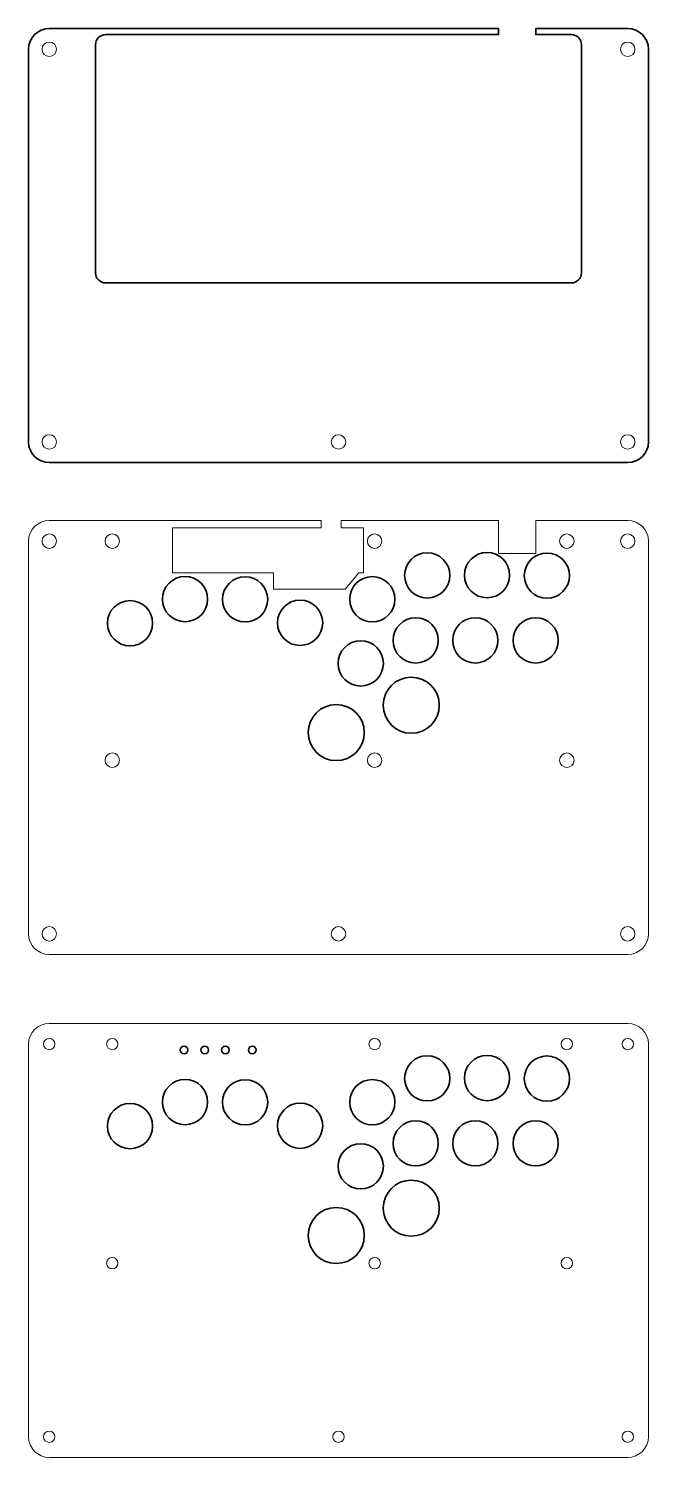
# Model space of a CAD drawing. Header units: millimetres. Extents: x 241 to 541, y -1009 to 202.
# Drawn here: x 241 to 541, y -1009 to -318 of the extents above; entities that cross this region are included whole.
import ezdxf

# ---------------------------------------------------------------- set-up
doc = ezdxf.new("R2010")
doc.units = ezdxf.units.MM
doc.header["$MEASUREMENT"] = 0
doc.layers.add('Layer 1', color=7, linetype='Continuous')

msp = doc.modelspace()

# ---------------------------------------------------------------- linework, layer by layer
at = {"layer": 'Layer 1', "color": 250, "lineweight": 35}
msp.add_open_spline([(486.3913, -317.6885), (486.3913, -317.6885), (486.3913, -320.5923), (486.3913, -320.5923), (491.8777, -320.5923), (497.6371, -320.5923), (503.5001, -320.5923), (504.8262, -320.5923), (506.098, -321.1192), (507.0356, -322.0568), (507.9732, -322.9944), (508.5001, -324.2662), (508.5001, -325.5923), (508.5001, -325.5923), (508.5001, -435.7923), (508.5001, -435.7923), (508.5001, -437.1184), (507.9732, -438.3902), (507.0356, -439.3278), (506.098, -440.2654), (504.8262, -440.7923), (503.5001, -440.7923), (503.5001, -440.7923), (278.2978, -440.7923), (278.2978, -440.7923), (275.5364, -440.7923), (273.2978, -438.5537), (273.2978, -435.7923), (273.2978, -435.7923), (273.2978, -325.5923), (273.2978, -325.5923), (273.2978, -324.2662), (273.8247, -322.9944), (274.7623, -322.0568), (275.6999, -321.1192), (276.9717, -320.5923), (278.2978, -320.5923), (345.1275, -320.5923), (410.5505, -320.5923), (468.3913, -320.5923), (468.3913, -320.5923), (468.3913, -317.6885), (468.3913, -317.6885), (468.3913, -317.6885), (250.8989, -317.6885), (250.8989, -317.6885), (245.3989, -317.6885), (240.899, -322.1884), (240.899, -327.6885), (240.899, -327.6885), (240.899, -517.6884), (240.899, -517.6884), (240.899, -523.1885), (245.3989, -527.6885), (250.8989, -527.6885), (250.8989, -527.6885), (530.899, -527.6885), (530.899, -527.6885), (536.399, -527.6885), (540.899, -523.1885), (540.899, -517.6884), (540.899, -517.6884), (540.899, -327.6885), (540.899, -327.6885), (540.899, -322.1885), (536.399, -317.6885), (530.899, -317.6885), (530.899, -317.6885), (486.3913, -317.6885), (486.3913, -317.6885)], degree=3, knots=[0, 0, 0, 0, 0.04347826, 0.04347826, 0.04347826, 0.08695652, 0.08695652, 0.08695652, 0.13043478, 0.13043478, 0.13043478, 0.17391304, 0.17391304, 0.17391304, 0.2173913, 0.2173913, 0.2173913, 0.26086957, 0.26086957, 0.26086957, 0.30434783, 0.30434783, 0.30434783, 0.34782609, 0.34782609, 0.34782609, 0.39130435, 0.39130435, 0.39130435, 0.43478261, 0.43478261, 0.43478261, 0.47826087, 0.47826087, 0.47826087, 0.52173913, 0.52173913, 0.52173913, 0.56521739, 0.56521739, 0.56521739, 0.60869565, 0.60869565, 0.60869565, 0.65217391, 0.65217391, 0.65217391, 0.69565217, 0.69565217, 0.69565217, 0.73913043, 0.73913043, 0.73913043, 0.7826087, 0.7826087, 0.7826087, 0.82608696, 0.82608696, 0.82608696, 0.86956522, 0.86956522, 0.86956522, 0.91304348, 0.91304348, 0.91304348, 0.95652174, 0.95652174, 0.95652174, 1, 1, 1, 1], dxfattribs=at)
at = {"layer": 'Layer 1', "lineweight": 9}
for points in [[(254.3999, -327.6924), (254.3999, -325.7594), (252.8329, -324.1924), (250.8999, -324.1924), (248.9669, -324.1924), (247.3999, -325.7594), (247.3999, -327.6924), (247.3999, -329.6254), (248.9669, -331.1924), (250.8999, -331.1924), (252.8329, -331.1924), (254.3999, -329.6254), (254.3999, -327.6924)], [(534.3979, -327.6885), (534.3979, -325.7555), (532.8309, -324.1885), (530.8979, -324.1885), (528.9649, -324.1885), (527.3979, -325.7555), (527.3979, -327.6885), (527.3979, -329.6215), (528.9649, -331.1885), (530.8979, -331.1885), (532.8309, -331.1885), (534.3979, -329.6215), (534.3979, -327.6885)], [(254.4, -517.6893), (254.4, -515.7563), (252.833, -514.1893), (250.9, -514.1893), (248.967, -514.1893), (247.4, -515.7563), (247.4, -517.6893), (247.4, -519.6223), (248.967, -521.1893), (250.9, -521.1893), (252.833, -521.1893), (254.4, -519.6223), (254.4, -517.6893)], [(394.3989, -517.6893), (394.3989, -515.7563), (392.8319, -514.1893), (390.8989, -514.1893), (388.9659, -514.1893), (387.3989, -515.7563), (387.3989, -517.6893), (387.3989, -519.6223), (388.9659, -521.1893), (390.8989, -521.1893), (392.8319, -521.1893), (394.3989, -519.6223), (394.3989, -517.6893)], [(534.398, -517.6893), (534.398, -515.7563), (532.831, -514.1893), (530.898, -514.1893), (528.965, -514.1893), (527.398, -515.7563), (527.398, -517.6893), (527.398, -519.6223), (528.965, -521.1893), (530.898, -521.1893), (532.831, -521.1893), (534.398, -519.6223), (534.398, -517.6893)], [(254.3999, -565.7002), (254.3999, -563.7672), (252.8329, -562.2002), (250.8999, -562.2002), (248.9669, -562.2002), (247.3999, -563.7672), (247.3999, -565.7002), (247.3999, -567.6332), (248.9669, -569.2002), (250.8999, -569.2002), (252.8329, -569.2002), (254.3999, -567.6332), (254.3999, -565.7002)], [(284.8989, -565.7002), (284.8989, -563.7672), (283.3319, -562.2002), (281.3989, -562.2002), (279.4659, -562.2002), (277.8989, -563.7672), (277.8989, -565.7002), (277.8989, -567.6332), (279.4659, -569.2002), (281.3989, -569.2002), (283.3319, -569.2002), (284.8989, -567.6332), (284.8989, -565.7002)], [(411.8989, -565.6963), (411.8989, -563.7633), (410.3319, -562.1963), (408.3989, -562.1963), (406.4659, -562.1963), (404.8989, -563.7633), (404.8989, -565.6963), (404.8989, -567.6293), (406.4659, -569.1963), (408.3989, -569.1963), (410.3319, -569.1963), (411.8989, -567.6293), (411.8989, -565.6963)], [(504.8989, -565.6963), (504.8989, -563.7633), (503.3319, -562.1963), (501.3989, -562.1963), (499.4659, -562.1963), (497.8989, -563.7633), (497.8989, -565.6963), (497.8989, -567.6293), (499.4659, -569.1963), (501.3989, -569.1963), (503.3319, -569.1963), (504.8989, -567.6293), (504.8989, -565.6963)], [(534.3979, -565.6963), (534.3979, -563.7633), (532.8309, -562.1963), (530.8979, -562.1963), (528.9649, -562.1963), (527.3979, -563.7633), (527.3979, -565.6963), (527.3979, -567.6293), (528.9649, -569.1963), (530.8979, -569.1963), (532.8309, -569.1963), (534.3979, -567.6293), (534.3979, -565.6963)], [(284.8989, -671.6963), (284.8989, -669.7633), (283.3319, -668.1963), (281.3989, -668.1963), (279.4659, -668.1963), (277.8989, -669.7633), (277.8989, -671.6963), (277.8989, -673.6293), (279.4659, -675.1963), (281.3989, -675.1963), (283.3319, -675.1963), (284.8989, -673.6293), (284.8989, -671.6963)], [(411.8989, -671.6963), (411.8989, -669.7633), (410.3319, -668.1963), (408.3989, -668.1963), (406.4659, -668.1963), (404.8989, -669.7633), (404.8989, -671.6963), (404.8989, -673.6293), (406.4659, -675.1963), (408.3989, -675.1963), (410.3319, -675.1963), (411.8989, -673.6293), (411.8989, -671.6963)], [(504.8989, -671.7002), (504.8989, -669.7672), (503.3319, -668.2002), (501.3989, -668.2002), (499.4659, -668.2002), (497.8989, -669.7672), (497.8989, -671.7002), (497.8989, -673.6332), (499.4659, -675.2002), (501.3989, -675.2002), (503.3319, -675.2002), (504.8989, -673.6332), (504.8989, -671.7002)], [(254.4, -755.6971), (254.4, -753.7641), (252.833, -752.1971), (250.9, -752.1971), (248.967, -752.1971), (247.4, -753.7641), (247.4, -755.6971), (247.4, -757.6301), (248.967, -759.1971), (250.9, -759.1971), (252.833, -759.1971), (254.4, -757.6301), (254.4, -755.6971)], [(394.3989, -755.6971), (394.3989, -753.7641), (392.8319, -752.1971), (390.8989, -752.1971), (388.9659, -752.1971), (387.3989, -753.7641), (387.3989, -755.6971), (387.3989, -757.6301), (388.9659, -759.1971), (390.8989, -759.1971), (392.8319, -759.1971), (394.3989, -757.6301), (394.3989, -755.6971)], [(534.398, -755.6971), (534.398, -753.7641), (532.831, -752.1971), (530.898, -752.1971), (528.965, -752.1971), (527.398, -753.7641), (527.398, -755.6971), (527.398, -757.6301), (528.965, -759.1971), (530.898, -759.1971), (532.831, -759.1971), (534.398, -757.6301), (534.398, -755.6971)], [(253.6499, -809.0519), (253.6499, -807.5331), (252.4187, -806.3019), (250.8999, -806.3019), (249.3811, -806.3019), (248.1499, -807.5331), (248.1499, -809.0519), (248.1499, -810.5707), (249.3811, -811.8019), (250.8999, -811.8019), (252.4187, -811.8019), (253.6499, -810.5707), (253.6499, -809.0519)], [(284.1489, -809.0519), (284.1489, -807.5331), (282.9177, -806.3019), (281.3989, -806.3019), (279.8801, -806.3019), (278.6489, -807.5331), (278.6489, -809.0519), (278.6489, -810.5707), (279.8801, -811.8019), (281.3989, -811.8019), (282.9177, -811.8019), (284.1489, -810.5707), (284.1489, -809.0519)], [(411.1489, -809.048), (411.1489, -807.5292), (409.9177, -806.298), (408.3989, -806.298), (406.8801, -806.298), (405.6489, -807.5292), (405.6489, -809.048), (405.6489, -810.5668), (406.8801, -811.798), (408.3989, -811.798), (409.9177, -811.798), (411.1489, -810.5668), (411.1489, -809.048)], [(504.1489, -809.048), (504.1489, -807.5292), (502.9177, -806.298), (501.3989, -806.298), (499.8801, -806.298), (498.6489, -807.5292), (498.6489, -809.048), (498.6489, -810.5668), (499.8801, -811.798), (501.3989, -811.798), (502.9177, -811.798), (504.1489, -810.5668), (504.1489, -809.048)], [(533.6479, -809.048), (533.6479, -807.5292), (532.4167, -806.298), (530.8979, -806.298), (529.3791, -806.298), (528.1479, -807.5292), (528.1479, -809.048), (528.1479, -810.5668), (529.3791, -811.798), (530.8979, -811.798), (532.4167, -811.798), (533.6479, -810.5668), (533.6479, -809.048)], [(284.1489, -915.048), (284.1489, -913.5292), (282.9177, -912.298), (281.3989, -912.298), (279.8801, -912.298), (278.6489, -913.5292), (278.6489, -915.048), (278.6489, -916.5668), (279.8801, -917.798), (281.3989, -917.798), (282.9177, -917.798), (284.1489, -916.5668), (284.1489, -915.048)], [(411.1489, -915.048), (411.1489, -913.5292), (409.9177, -912.298), (408.3989, -912.298), (406.8801, -912.298), (405.6489, -913.5292), (405.6489, -915.048), (405.6489, -916.5668), (406.8801, -917.798), (408.3989, -917.798), (409.9177, -917.798), (411.1489, -916.5668), (411.1489, -915.048)], [(504.1489, -915.0519), (504.1489, -913.5331), (502.9177, -912.3019), (501.3989, -912.3019), (499.8801, -912.3019), (498.6489, -913.5331), (498.6489, -915.0519), (498.6489, -916.5707), (499.8801, -917.8019), (501.3989, -917.8019), (502.9177, -917.8019), (504.1489, -916.5707), (504.1489, -915.0519)], [(253.65, -999.0488), (253.65, -997.53), (252.4188, -996.2988), (250.9, -996.2988), (249.3812, -996.2988), (248.15, -997.53), (248.15, -999.0488), (248.15, -1000.5676), (249.3812, -1001.7988), (250.9, -1001.7988), (252.4188, -1001.7988), (253.65, -1000.5676), (253.65, -999.0488)], [(393.6489, -999.0488), (393.6489, -997.53), (392.4177, -996.2988), (390.8989, -996.2988), (389.3801, -996.2988), (388.1489, -997.53), (388.1489, -999.0488), (388.1489, -1000.5676), (389.3801, -1001.7988), (390.8989, -1001.7988), (392.4177, -1001.7988), (393.6489, -1000.5676), (393.6489, -999.0488)], [(533.648, -999.0488), (533.648, -997.53), (532.4168, -996.2988), (530.898, -996.2988), (529.3792, -996.2988), (528.148, -997.53), (528.148, -999.0488), (528.148, -1000.5676), (529.3792, -1001.7988), (530.898, -1001.7988), (532.4168, -1001.7988), (533.648, -1000.5676), (533.648, -999.0488)]]:
    msp.add_open_spline(points, degree=3, knots=[0, 0, 0, 0, 0.25, 0.25, 0.25, 0.5, 0.5, 0.5, 0.75, 0.75, 0.75, 1, 1, 1, 1], dxfattribs=at)
at = {"layer": 'Layer 1', "color": 250, "lineweight": 18}
for points, knots in [([(486.3902, -571.6963), (486.3902, -571.6963), (486.3902, -555.6963), (486.3902, -555.6963), (486.3902, -555.6963), (530.899, -555.6963), (530.899, -555.6963), (536.399, -555.6963), (540.899, -560.1965), (540.899, -565.6963), (540.899, -565.6963), (540.899, -755.6962), (540.899, -755.6962), (540.899, -761.1963), (536.399, -765.6963), (530.899, -765.6963), (530.899, -765.6963), (250.8989, -765.6963), (250.8989, -765.6963), (245.3989, -765.6963), (240.899, -761.1963), (240.899, -755.6962), (240.899, -755.6962), (240.899, -565.6963), (240.899, -565.6963), (240.899, -560.1962), (245.3989, -555.6963), (250.8989, -555.6963), (250.8989, -555.6963), (382.5041, -555.6963), (382.5041, -555.6963), (382.5041, -555.6963), (382.5041, -559.2043), (382.5041, -559.2043), (382.5041, -559.2043), (310.6261, -559.2043), (310.6261, -559.2043), (310.6261, -559.2043), (310.6261, -581.0043), (310.6261, -581.0043), (310.6261, -581.0043), (359.4414, -581.0043), (359.4414, -581.0043), (359.4414, -581.0043), (359.4414, -588.8978), (359.4414, -588.8978), (359.4414, -588.8978), (394.1018, -588.8978), (394.1018, -588.8978), (394.1018, -588.8978), (400.7403, -581.0043), (400.7403, -581.0043), (400.7403, -581.0043), (402.994, -581.0043), (402.994, -581.0043), (402.994, -581.0043), (402.994, -559.2024), (402.994, -559.2024), (402.994, -559.2024), (392.1762, -559.2024), (392.1762, -559.2024), (392.1762, -559.2024), (392.1762, -555.6963), (392.1762, -555.6963), (392.1762, -555.6963), (468.3902, -555.6963), (468.3902, -555.6963), (468.3902, -555.6963), (468.3902, -571.6963), (468.3902, -571.6963), (468.3902, -571.6963), (486.3902, -571.6963), (486.3902, -571.6963)], [0, 0, 0, 0, 0.04166667, 0.04166667, 0.04166667, 0.08333333, 0.08333333, 0.08333333, 0.125, 0.125, 0.125, 0.16666667, 0.16666667, 0.16666667, 0.20833333, 0.20833333, 0.20833333, 0.25, 0.25, 0.25, 0.29166667, 0.29166667, 0.29166667, 0.33333333, 0.33333333, 0.33333333, 0.375, 0.375, 0.375, 0.41666667, 0.41666667, 0.41666667, 0.45833333, 0.45833333, 0.45833333, 0.5, 0.5, 0.5, 0.54166667, 0.54166667, 0.54166667, 0.58333333, 0.58333333, 0.58333333, 0.625, 0.625, 0.625, 0.66666667, 0.66666667, 0.66666667, 0.70833333, 0.70833333, 0.70833333, 0.75, 0.75, 0.75, 0.79166667, 0.79166667, 0.79166667, 0.83333333, 0.83333333, 0.83333333, 0.875, 0.875, 0.875, 0.91666667, 0.91666667, 0.91666667, 0.95833333, 0.95833333, 0.95833333, 1, 1, 1, 1]), ([(250.8989, -799.048), (250.8989, -799.048), (530.899, -799.048), (530.899, -799.048), (536.399, -799.048), (540.899, -803.5479), (540.899, -809.048), (540.899, -809.048), (540.899, -999.0479), (540.899, -999.0479), (540.899, -1004.548), (536.399, -1009.048), (530.899, -1009.048), (530.899, -1009.048), (250.8989, -1009.048), (250.8989, -1009.048), (245.3989, -1009.048), (240.899, -1004.548), (240.899, -999.0479), (240.899, -999.0479), (240.899, -809.048), (240.899, -809.048), (240.899, -803.5479), (245.3989, -799.048), (250.8989, -799.048)], [0, 0, 0, 0, 0.125, 0.125, 0.125, 0.25, 0.25, 0.25, 0.375, 0.375, 0.375, 0.5, 0.5, 0.5, 0.625, 0.625, 0.625, 0.75, 0.75, 0.75, 0.875, 0.875, 0.875, 1, 1, 1, 1])]:
    msp.add_open_spline(points, degree=3, knots=knots, dxfattribs=at)
at = {"layer": 'Layer 1', "lineweight": 35}
for points in [[(444.769, -582.2763), (444.769, -576.2288), (439.8665, -571.3263), (433.819, -571.3263), (427.7715, -571.3263), (422.869, -576.2288), (422.869, -582.2763), (422.869, -588.3238), (427.7714, -593.2263), (433.819, -593.2263), (439.8665, -593.2263), (444.769, -588.3239), (444.769, -582.2763)], [(473.739, -582.1563), (473.739, -576.1088), (468.8365, -571.2063), (462.789, -571.2063), (456.7415, -571.2063), (451.839, -576.1088), (451.839, -582.1563), (451.839, -588.2038), (456.7414, -593.1063), (462.789, -593.1063), (468.8365, -593.1063), (473.739, -588.2039), (473.739, -582.1563)], [(502.709, -582.3963), (502.709, -576.3488), (497.8065, -571.4463), (491.759, -571.4463), (485.7115, -571.4463), (480.809, -576.3488), (480.809, -582.3963), (480.809, -588.4438), (485.7114, -593.3463), (491.759, -593.3463), (497.8065, -593.3463), (502.709, -588.4439), (502.709, -582.3963)], [(327.574, -593.7463), (327.574, -587.6988), (322.6715, -582.7963), (316.624, -582.7963), (310.5765, -582.7963), (305.674, -587.6988), (305.674, -593.7463), (305.674, -599.7938), (310.5764, -604.6963), (316.624, -604.6963), (322.6715, -604.6963), (327.574, -599.7939), (327.574, -593.7463)], [(356.669, -593.8663), (356.669, -587.8188), (351.7665, -582.9163), (345.719, -582.9163), (339.6715, -582.9163), (334.769, -587.8188), (334.769, -593.8663), (334.769, -599.9138), (339.6714, -604.8163), (345.719, -604.8163), (351.7665, -604.8163), (356.669, -599.9139), (356.669, -593.8663)], [(418.209, -593.8063), (418.209, -587.7588), (413.3065, -582.8563), (407.259, -582.8563), (401.2115, -582.8563), (396.309, -587.7588), (396.309, -593.8063), (396.309, -599.8538), (401.2114, -604.7563), (407.259, -604.7563), (413.3065, -604.7563), (418.209, -599.8539), (418.209, -593.8063)], [(300.949, -605.3962), (300.949, -599.3487), (296.0465, -594.4462), (289.999, -594.4462), (283.9515, -594.4462), (279.049, -599.3487), (279.049, -605.3962), (279.049, -611.4437), (283.9514, -616.3462), (289.999, -616.3462), (296.0465, -616.3462), (300.949, -611.4438), (300.949, -605.3962)], [(383.269, -605.2163), (383.269, -599.1688), (378.3665, -594.2663), (372.319, -594.2663), (366.2715, -594.2663), (361.369, -599.1688), (361.369, -605.2163), (361.369, -611.2638), (366.2714, -616.1663), (372.319, -616.1663), (378.3665, -616.1663), (383.269, -611.2639), (383.269, -605.2163)], [(439.209, -613.7363), (439.209, -607.6888), (434.3065, -602.7863), (428.259, -602.7863), (422.2115, -602.7863), (417.309, -607.6888), (417.309, -613.7363), (417.309, -619.7838), (422.2114, -624.6863), (428.259, -624.6863), (434.3065, -624.6863), (439.209, -619.7839), (439.209, -613.7363)], [(468.059, -613.7363), (468.059, -607.6888), (463.1565, -602.7863), (457.109, -602.7863), (451.0615, -602.7863), (446.159, -607.6888), (446.159, -613.7363), (446.159, -619.7838), (451.0614, -624.6863), (457.109, -624.6863), (463.1565, -624.6863), (468.059, -619.7839), (468.059, -613.7363)], [(497.269, -613.7363), (497.269, -607.6888), (492.3665, -602.7863), (486.319, -602.7863), (480.2715, -602.7863), (475.369, -607.6888), (475.369, -613.7363), (475.369, -619.7838), (480.2714, -624.6863), (486.319, -624.6863), (492.3665, -624.6863), (497.269, -619.7839), (497.269, -613.7363)], [(412.599, -624.8463), (412.599, -618.7988), (407.6965, -613.8963), (401.649, -613.8963), (395.6015, -613.8963), (390.699, -618.7988), (390.699, -624.8463), (390.699, -630.8938), (395.6014, -635.7963), (401.649, -635.7963), (407.6965, -635.7963), (412.599, -630.8939), (412.599, -624.8463)], [(439.698, -645.0942), (439.698, -637.597), (433.6202, -631.5192), (426.123, -631.5192), (418.6258, -631.5192), (412.548, -637.597), (412.548, -645.0942), (412.548, -652.5914), (418.6256, -658.6692), (426.123, -658.6692), (433.6202, -658.6692), (439.698, -652.5916), (439.698, -645.0942)], [(403.394, -658.3163), (403.394, -650.819), (397.3163, -644.7413), (389.819, -644.7413), (382.3218, -644.7413), (376.244, -650.819), (376.244, -658.3163), (376.244, -665.8135), (382.3217, -671.8913), (389.8189, -671.8913), (397.3162, -671.8913), (403.394, -665.8136), (403.394, -658.3163)], [(317.999, -811.898), (317.999, -810.8763), (317.1707, -810.048), (316.149, -810.048), (315.1273, -810.048), (314.299, -810.8763), (314.299, -811.898), (314.299, -812.9197), (315.1273, -813.748), (316.149, -813.748), (317.1707, -813.748), (317.999, -812.9197), (317.999, -811.898)], [(327.999, -811.898), (327.999, -810.8763), (327.1707, -810.048), (326.149, -810.048), (325.1273, -810.048), (324.299, -810.8763), (324.299, -811.898), (324.299, -812.9197), (325.1273, -813.748), (326.149, -813.748), (327.1707, -813.748), (327.999, -812.9197), (327.999, -811.898)], [(337.999, -811.898), (337.999, -810.8763), (337.1707, -810.048), (336.149, -810.048), (335.1273, -810.048), (334.299, -810.8763), (334.299, -811.898), (334.299, -812.9197), (335.1273, -813.748), (336.149, -813.748), (337.1707, -813.748), (337.999, -812.9197), (337.999, -811.898)], [(350.999, -811.898), (350.999, -810.8763), (350.1707, -810.048), (349.149, -810.048), (348.1273, -810.048), (347.299, -810.8763), (347.299, -811.898), (347.299, -812.9197), (348.1273, -813.748), (349.149, -813.748), (350.1707, -813.748), (350.999, -812.9197), (350.999, -811.898)], [(444.769, -825.628), (444.769, -819.5805), (439.8665, -814.678), (433.819, -814.678), (427.7715, -814.678), (422.869, -819.5805), (422.869, -825.628), (422.869, -831.6755), (427.7714, -836.578), (433.819, -836.578), (439.8665, -836.578), (444.769, -831.6756), (444.769, -825.628)], [(473.739, -825.508), (473.739, -819.4605), (468.8365, -814.558), (462.789, -814.558), (456.7415, -814.558), (451.839, -819.4605), (451.839, -825.508), (451.839, -831.5555), (456.7414, -836.458), (462.789, -836.458), (468.8365, -836.458), (473.739, -831.5556), (473.739, -825.508)], [(502.709, -825.748), (502.709, -819.7005), (497.8065, -814.798), (491.759, -814.798), (485.7115, -814.798), (480.809, -819.7005), (480.809, -825.748), (480.809, -831.7955), (485.7114, -836.698), (491.759, -836.698), (497.8065, -836.698), (502.709, -831.7956), (502.709, -825.748)], [(327.574, -837.098), (327.574, -831.0505), (322.6715, -826.148), (316.624, -826.148), (310.5765, -826.148), (305.674, -831.0505), (305.674, -837.098), (305.674, -843.1455), (310.5764, -848.048), (316.624, -848.048), (322.6715, -848.048), (327.574, -843.1456), (327.574, -837.098)], [(356.669, -837.218), (356.669, -831.1705), (351.7665, -826.268), (345.719, -826.268), (339.6715, -826.268), (334.769, -831.1705), (334.769, -837.218), (334.769, -843.2655), (339.6714, -848.168), (345.719, -848.168), (351.7665, -848.168), (356.669, -843.2656), (356.669, -837.218)], [(418.209, -837.158), (418.209, -831.1105), (413.3065, -826.208), (407.259, -826.208), (401.2115, -826.208), (396.309, -831.1105), (396.309, -837.158), (396.309, -843.2055), (401.2114, -848.108), (407.259, -848.108), (413.3065, -848.108), (418.209, -843.2056), (418.209, -837.158)], [(300.949, -848.7479), (300.949, -842.7004), (296.0465, -837.7979), (289.999, -837.7979), (283.9515, -837.7979), (279.049, -842.7004), (279.049, -848.7479), (279.049, -854.7954), (283.9514, -859.6979), (289.999, -859.6979), (296.0465, -859.6979), (300.949, -854.7955), (300.949, -848.7479)], [(383.269, -848.568), (383.269, -842.5205), (378.3665, -837.618), (372.319, -837.618), (366.2715, -837.618), (361.369, -842.5205), (361.369, -848.568), (361.369, -854.6155), (366.2714, -859.518), (372.319, -859.518), (378.3665, -859.518), (383.269, -854.6156), (383.269, -848.568)], [(439.209, -857.088), (439.209, -851.0405), (434.3065, -846.138), (428.259, -846.138), (422.2115, -846.138), (417.309, -851.0405), (417.309, -857.088), (417.309, -863.1355), (422.2114, -868.038), (428.259, -868.038), (434.3065, -868.038), (439.209, -863.1356), (439.209, -857.088)], [(468.059, -857.088), (468.059, -851.0405), (463.1565, -846.138), (457.109, -846.138), (451.0615, -846.138), (446.159, -851.0405), (446.159, -857.088), (446.159, -863.1355), (451.0614, -868.038), (457.109, -868.038), (463.1565, -868.038), (468.059, -863.1356), (468.059, -857.088)], [(497.269, -857.088), (497.269, -851.0405), (492.3665, -846.138), (486.319, -846.138), (480.2715, -846.138), (475.369, -851.0405), (475.369, -857.088), (475.369, -863.1355), (480.2714, -868.038), (486.319, -868.038), (492.3665, -868.038), (497.269, -863.1356), (497.269, -857.088)], [(412.599, -868.198), (412.599, -862.1505), (407.6965, -857.248), (401.649, -857.248), (395.6015, -857.248), (390.699, -862.1505), (390.699, -868.198), (390.699, -874.2455), (395.6014, -879.148), (401.649, -879.148), (407.6965, -879.148), (412.599, -874.2456), (412.599, -868.198)], [(439.698, -888.4459), (439.698, -880.9487), (433.6202, -874.8709), (426.123, -874.8709), (418.6258, -874.8709), (412.548, -880.9487), (412.548, -888.4459), (412.548, -895.9431), (418.6256, -902.0209), (426.123, -902.0209), (433.6202, -902.0209), (439.698, -895.9433), (439.698, -888.4459)], [(403.394, -901.668), (403.394, -894.1707), (397.3163, -888.093), (389.819, -888.093), (382.3218, -888.093), (376.244, -894.1707), (376.244, -901.668), (376.244, -909.1652), (382.3217, -915.243), (389.8189, -915.243), (397.3162, -915.243), (403.394, -909.1653), (403.394, -901.668)]]:
    msp.add_open_spline(points, degree=3, knots=[0, 0, 0, 0, 0.25, 0.25, 0.25, 0.5, 0.5, 0.5, 0.75, 0.75, 0.75, 1, 1, 1, 1], dxfattribs=at)

doc.saveas('drawing.dxf')
